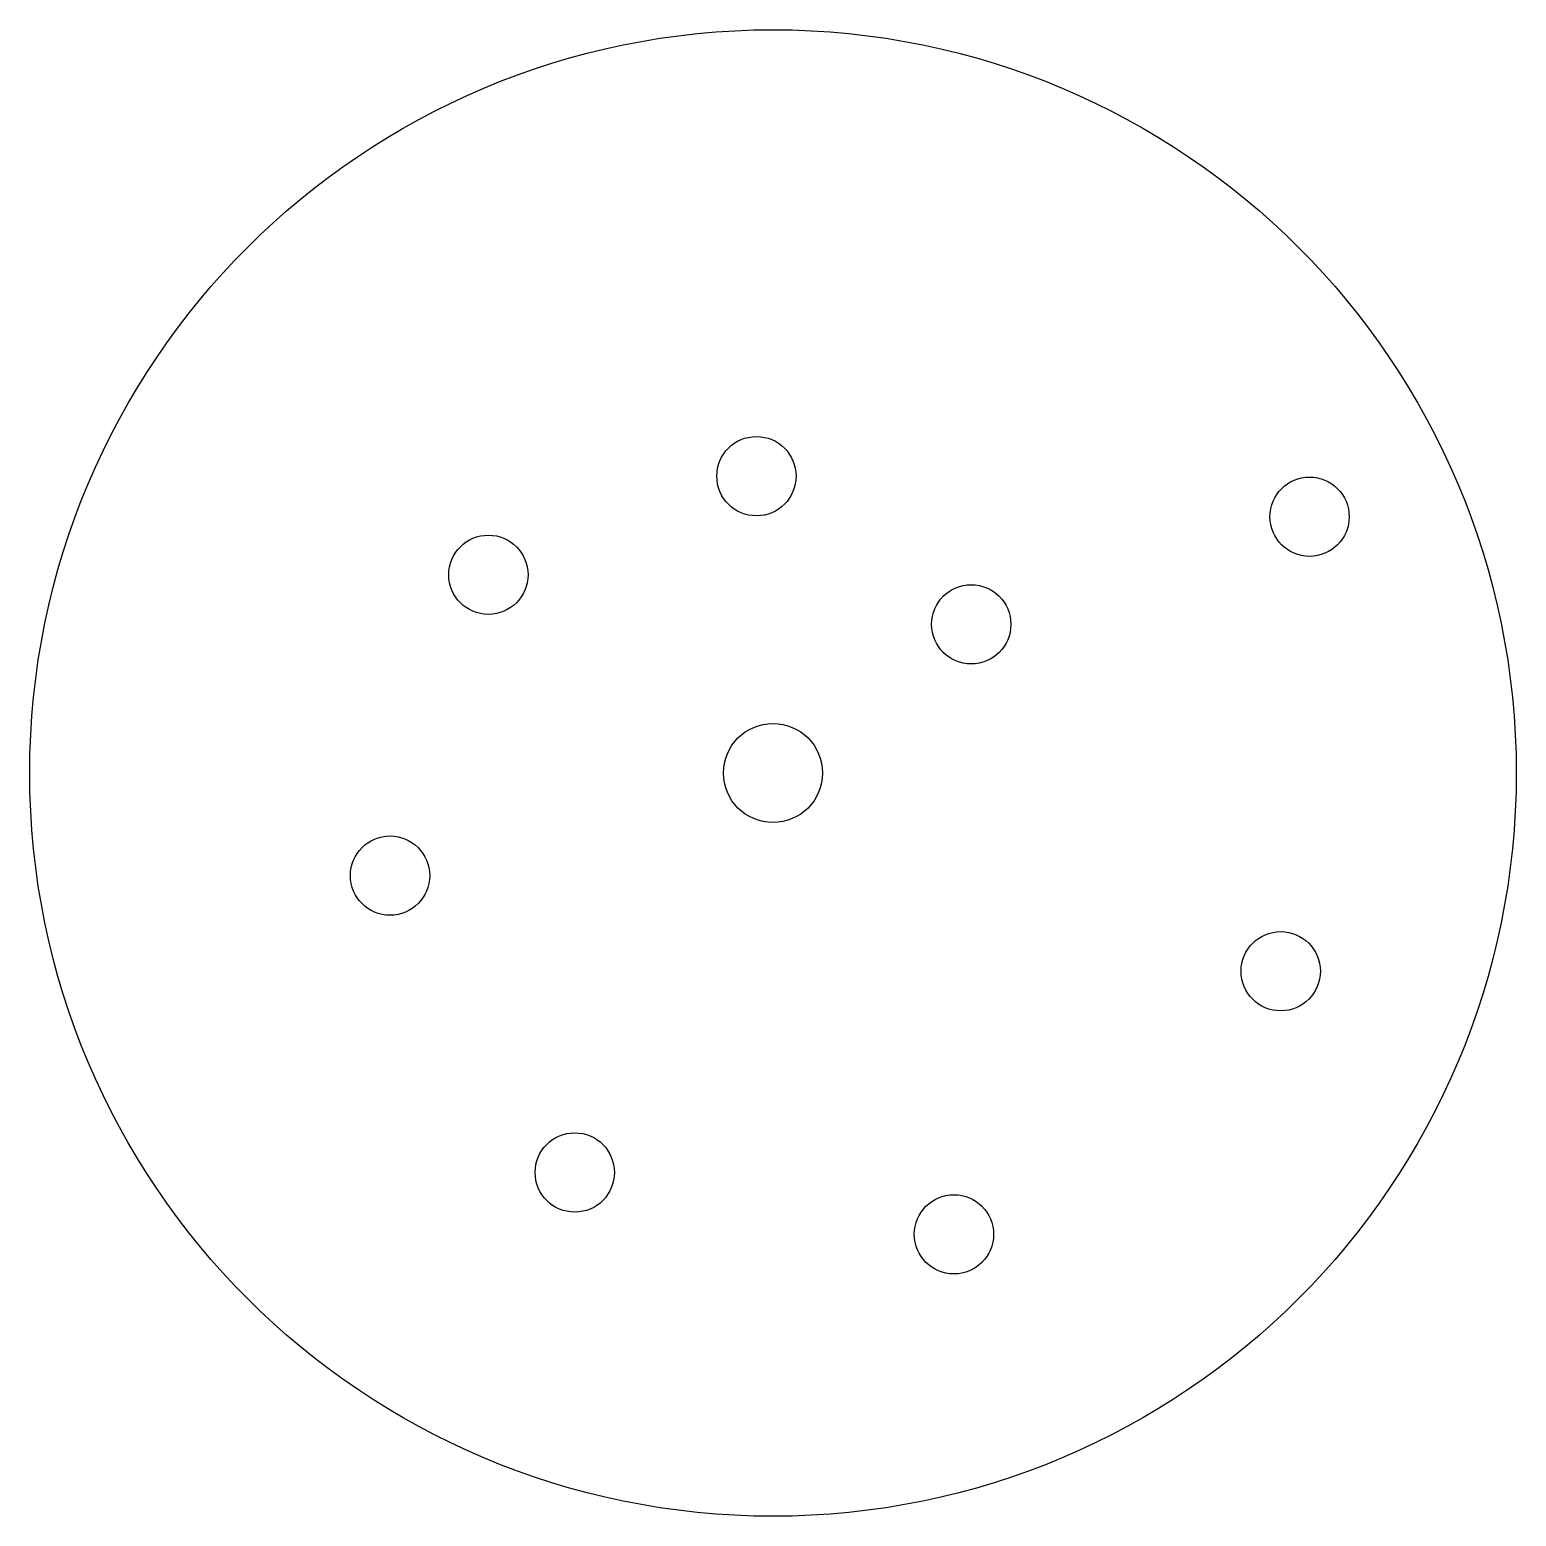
# Model space of a CAD drawing. Header units: millimetres. Extents: x -75 to 75, y -75 to 75.
import ezdxf

# ---------------------------------------------------------------- set-up
doc = ezdxf.new("R2010")
doc.units = ezdxf.units.MM

msp = doc.modelspace()

# ---------------------------------------------------------------- linework, layer by layer
at = {"color": 7, "linetype": 'Continuous', "lineweight": 25}
for centre, radius in [((0, 0), 75), ((-1.67, 29.95), 4), ((54.14, 25.86), 4), ((-28.72, 20), 4), ((20, 15), 4), ((0, 0), 5), ((-38.64, -10.35), 4), ((51.23, -20), 4), ((-20, -40.31), 4), ((18.26, -46.55), 4)]:
    msp.add_circle(centre, radius, dxfattribs=at)

doc.saveas('drawing.dxf')
